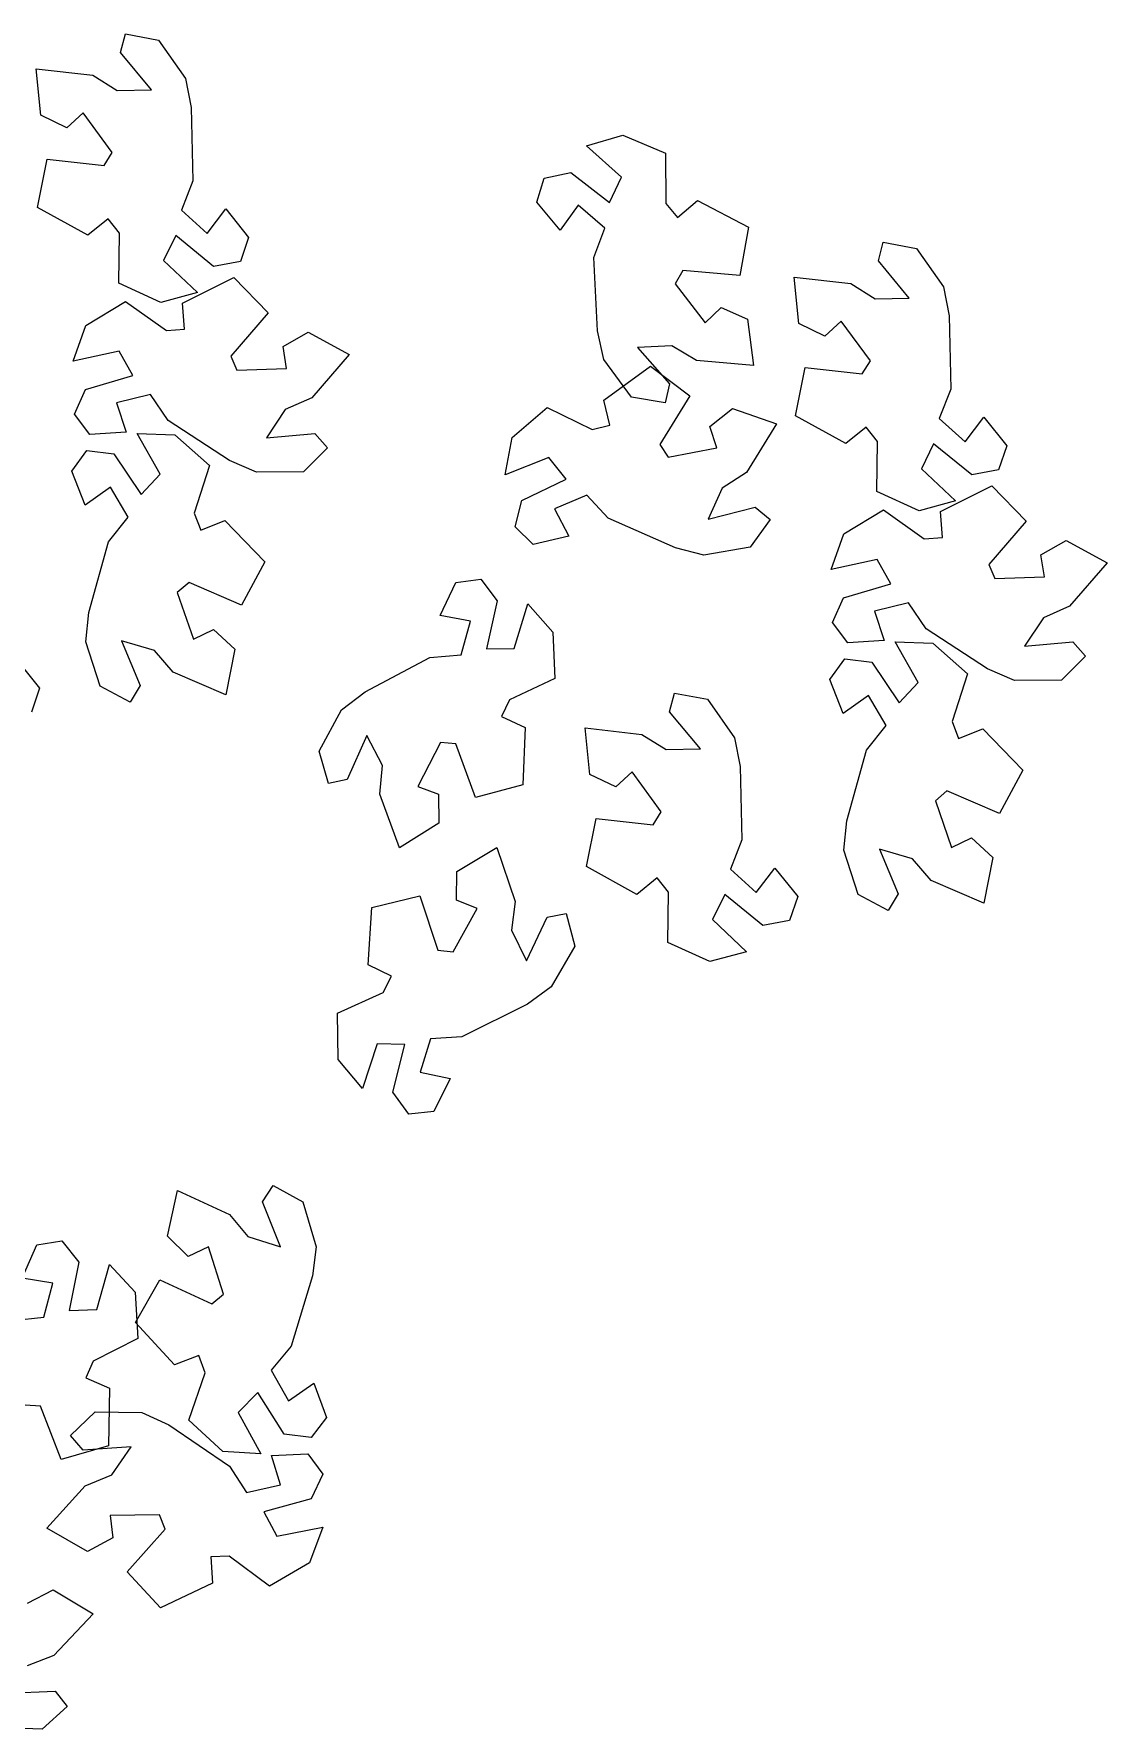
# Model space of a CAD drawing. Header units: centimetres. Extents: x 2004 to 13885, y -3131 to 5891.
# Drawn here: x 3277.9 to 3349.4, y -2161.4 to -2048.5 of the extents above; entities that cross this region are included whole.
import ezdxf

# ---------------------------------------------------------------- set-up
doc = ezdxf.new("R2010")
doc.units = ezdxf.units.CM
doc.layers.add('alberi', color=74, linetype='Continuous')

msp = doc.modelspace()

# ---------------------------------------------------------------- linework, layer by layer
at = {"layer": 'alberi'}
for points in [[(3286.2, -2048.91), (3287.99, -2051.47), (3288.37, -2053.39), (3288.49, -2058.28), (3287.72, -2060.22), (3289.44, -2061.78), (3290.69, -2060.14), (3292.2, -2062.05), (3291.66, -2063.64), (3289.87, -2063.98), (3289.87, -2063.98), (3287.34, -2061.92), (3286.52, -2063.58), (3288.79, -2065.72), (3286.36, -2066.37), (3283.55, -2065.1), (3283.6, -2061.76), (3282.85, -2060.81), (3281.49, -2061.9), (3281.49, -2061.9), (3278.14, -2060.05), (3278.79, -2056.84), (3282.58, -2057.26), (3283.12, -2056.39), (3281.17, -2053.74), (3280.09, -2054.75), (3278.36, -2053.91), (3278.04, -2050.82), (3281.82, -2051.25), (3283.45, -2052.26), (3285.72, -2052.22), (3283.66, -2049.74), (3283.99, -2048.49)], [(3317.7, -2072.69), (3315.85, -2070.18), (3315.43, -2068.26), (3315.18, -2063.38), (3315.91, -2061.42), (3314.14, -2059.9), (3312.94, -2061.57), (3311.38, -2059.7), (3311.88, -2058.1), (3313.66, -2057.72), (3313.66, -2057.72), (3316.24, -2059.72), (3317.02, -2058.03), (3314.7, -2055.95), (3317.11, -2055.24), (3319.95, -2056.44), (3319.98, -2059.78), (3320.76, -2060.71), (3322.09, -2059.59), (3322.09, -2059.59), (3325.48, -2061.36), (3324.91, -2064.58), (3321.12, -2064.25), (3320.6, -2065.13), (3322.61, -2067.74), (3323.67, -2066.7), (3325.42, -2067.49), (3325.81, -2070.58), (3322.02, -2070.24), (3320.37, -2069.27), (3318.1, -2069.37), (3320.22, -2071.8), (3319.93, -2073.05)], [(3336.68, -2062.78), (3338.47, -2065.34), (3338.84, -2067.26), (3338.97, -2072.15), (3338.19, -2074.09), (3339.92, -2075.65), (3341.16, -2074.01), (3342.68, -2075.92), (3342.14, -2077.51), (3340.35, -2077.85), (3340.35, -2077.85), (3337.81, -2075.78), (3337, -2077.45), (3339.27, -2079.59), (3336.84, -2080.24), (3334.03, -2078.97), (3334.08, -2075.63), (3333.33, -2074.68), (3331.97, -2075.77), (3331.97, -2075.77), (3328.62, -2073.92), (3329.27, -2070.71), (3333.05, -2071.13), (3333.6, -2070.26), (3331.65, -2067.61), (3330.57, -2068.62), (3328.84, -2067.78), (3328.52, -2064.69), (3332.3, -2065.12), (3333.92, -2066.13), (3336.19, -2066.09), (3334.14, -2063.61), (3334.46, -2062.36)], [(3295.85, -2077.65), (3292.73, -2077.68), (3290.93, -2076.9), (3286.83, -2074.24), (3285.66, -2072.51), (3283.4, -2073.05), (3284.05, -2075), (3281.62, -2075.17), (3280.61, -2073.82), (3281.34, -2072.16), (3281.34, -2072.16), (3284.48, -2071.23), (3283.57, -2069.62), (3280.52, -2070.28), (3281.36, -2067.91), (3283.99, -2066.31), (3286.72, -2068.24), (3287.93, -2068.16), (3287.8, -2066.43), (3287.8, -2066.43), (3291.22, -2064.71), (3293.5, -2067.06), (3291.01, -2069.94), (3291.42, -2070.88), (3294.71, -2070.77), (3294.49, -2069.31), (3296.16, -2068.36), (3298.89, -2069.84), (3296.4, -2072.72), (3294.64, -2073.49), (3293.39, -2075.38), (3296.6, -2075.09), (3297.44, -2076.06)], [(3325.6, -2082.66), (3322.52, -2083.19), (3320.62, -2082.71), (3316.15, -2080.74), (3314.72, -2079.21), (3312.57, -2080.11), (3313.52, -2081.93), (3311.15, -2082.49), (3309.94, -2081.32), (3310.4, -2079.56), (3310.4, -2079.56), (3313.35, -2078.14), (3312.19, -2076.7), (3309.29, -2077.84), (3309.74, -2075.36), (3312.08, -2073.36), (3315.08, -2074.83), (3316.26, -2074.55), (3315.86, -2072.87), (3315.86, -2072.87), (3318.96, -2070.62), (3321.58, -2072.58), (3319.59, -2075.82), (3320.14, -2076.68), (3323.37, -2076.05), (3322.92, -2074.64), (3324.41, -2073.43), (3327.35, -2074.46), (3325.35, -2077.7), (3323.74, -2078.74), (3322.81, -2080.81), (3325.93, -2080.01), (3326.92, -2080.83)], [(3282.31, -2091.93), (3281.35, -2088.96), (3281.55, -2087.01), (3282.87, -2082.3), (3284.18, -2080.67), (3282.99, -2078.67), (3281.32, -2079.87), (3280.43, -2077.6), (3281.42, -2076.24), (3283.22, -2076.45), (3283.22, -2076.45), (3285.04, -2079.16), (3286.31, -2077.81), (3284.77, -2075.1), (3287.29, -2075.19), (3289.6, -2077.23), (3288.57, -2080.41), (3289.01, -2081.54), (3290.62, -2080.9), (3290.62, -2080.9), (3293.28, -2083.65), (3291.72, -2086.53), (3288.23, -2085.01), (3287.45, -2085.68), (3288.53, -2088.79), (3289.86, -2088.14), (3291.27, -2089.45), (3290.67, -2092.5), (3287.18, -2090.98), (3285.92, -2089.54), (3283.74, -2088.9), (3284.98, -2091.88), (3284.3, -2092.98)], [(3346.32, -2091.52), (3343.2, -2091.55), (3341.4, -2090.77), (3337.31, -2088.11), (3336.14, -2086.37), (3333.87, -2086.92), (3334.52, -2088.87), (3332.09, -2089.04), (3331.09, -2087.69), (3331.82, -2086.03), (3331.82, -2086.03), (3334.96, -2085.1), (3334.05, -2083.49), (3331, -2084.15), (3331.83, -2081.78), (3334.47, -2080.18), (3337.19, -2082.11), (3338.41, -2082.03), (3338.28, -2080.3), (3338.28, -2080.3), (3341.7, -2078.58), (3343.98, -2080.93), (3341.48, -2083.81), (3341.9, -2084.75), (3345.19, -2084.64), (3344.96, -2083.18), (3346.63, -2082.23), (3349.37, -2083.71), (3346.87, -2086.59), (3345.12, -2087.36), (3343.87, -2089.25), (3347.08, -2088.96), (3347.92, -2089.93)], [(3296.9, -2096.24), (3298.39, -2093.5), (3299.95, -2092.3), (3304.27, -2090.02), (3306.35, -2089.84), (3306.98, -2087.6), (3304.96, -2087.22), (3305.99, -2085.01), (3307.66, -2084.79), (3308.75, -2086.24), (3308.75, -2086.24), (3308.04, -2089.43), (3309.89, -2089.41), (3310.79, -2086.43), (3312.46, -2088.32), (3312.58, -2091.4), (3309.56, -2092.84), (3309.04, -2093.94), (3310.62, -2094.67), (3310.62, -2094.67), (3310.46, -2098.49), (3307.3, -2099.34), (3305.99, -2095.76), (3304.97, -2095.66), (3303.46, -2098.59), (3304.85, -2099.1), (3304.87, -2101.03), (3302.24, -2102.69), (3300.94, -2099.12), (3301.12, -2097.21), (3300.08, -2095.2), (3298.77, -2098.14), (3297.51, -2098.4)], [(3332.78, -2105.8), (3331.83, -2102.83), (3332.03, -2100.88), (3333.35, -2096.17), (3334.66, -2094.54), (3333.47, -2092.54), (3331.8, -2093.74), (3330.91, -2091.47), (3331.9, -2090.11), (3333.7, -2090.32), (3333.7, -2090.32), (3335.52, -2093.03), (3336.79, -2091.68), (3335.25, -2088.97), (3337.76, -2089.06), (3340.08, -2091.1), (3339.04, -2094.28), (3339.48, -2095.41), (3341.1, -2094.77), (3341.1, -2094.77), (3343.76, -2097.52), (3342.2, -2100.4), (3338.7, -2098.88), (3337.93, -2099.55), (3339.01, -2102.66), (3340.34, -2102.01), (3341.75, -2103.32), (3341.15, -2106.37), (3337.66, -2104.85), (3336.4, -2103.41), (3334.22, -2102.77), (3335.46, -2105.75), (3334.78, -2106.85)], [(3322.76, -2092.79), (3324.55, -2095.35), (3324.93, -2097.27), (3325.05, -2102.16), (3324.28, -2104.1), (3326, -2105.66), (3327.25, -2104.03), (3328.76, -2105.93), (3328.22, -2107.53), (3326.43, -2107.86), (3326.43, -2107.86), (3323.9, -2105.8), (3323.08, -2107.46), (3325.35, -2109.6), (3322.92, -2110.25), (3320.11, -2108.98), (3320.16, -2105.64), (3319.41, -2104.69), (3318.05, -2105.78), (3318.05, -2105.78), (3314.7, -2103.93), (3315.35, -2100.72), (3319.14, -2101.15), (3319.68, -2100.28), (3317.73, -2097.62), (3316.65, -2098.63), (3314.92, -2097.8), (3314.6, -2094.7), (3318.38, -2095.13), (3320.01, -2096.14), (3322.28, -2096.1), (3320.22, -2093.62), (3320.55, -2092.38)], [(3313.91, -2109.24), (3312.35, -2111.94), (3310.76, -2113.09), (3306.39, -2115.27), (3304.3, -2115.39), (3303.62, -2117.62), (3305.63, -2118.05), (3304.54, -2120.23), (3302.87, -2120.42), (3301.81, -2118.94), (3301.81, -2118.94), (3302.6, -2115.77), (3300.75, -2115.74), (3299.78, -2118.7), (3298.15, -2116.77), (3298.11, -2113.69), (3301.16, -2112.32), (3301.71, -2111.23), (3300.15, -2110.47), (3300.15, -2110.47), (3300.41, -2106.65), (3303.59, -2105.88), (3304.8, -2109.49), (3305.82, -2109.61), (3307.41, -2106.72), (3306.03, -2106.17), (3306.06, -2104.25), (3308.72, -2102.65), (3309.94, -2106.26), (3309.71, -2108.16), (3310.7, -2110.2), (3312.08, -2107.29), (3313.35, -2107.05)], [(3295.81, -2126.25), (3296.7, -2129.24), (3296.46, -2131.18), (3295.04, -2135.86), (3293.7, -2137.46), (3294.85, -2139.49), (3296.54, -2138.32), (3297.38, -2140.61), (3296.37, -2141.95), (3294.57, -2141.71), (3294.57, -2141.71), (3292.81, -2138.95), (3291.51, -2140.28), (3293, -2143.02), (3290.48, -2142.88), (3288.21, -2140.79), (3289.31, -2137.64), (3288.89, -2136.49), (3287.26, -2137.1), (3287.26, -2137.1), (3284.66, -2134.29), (3286.28, -2131.45), (3289.75, -2133.04), (3290.53, -2132.39), (3289.52, -2129.25), (3288.17, -2129.88), (3286.79, -2128.54), (3287.46, -2125.5), (3290.92, -2127.09), (3292.14, -2128.56), (3294.31, -2129.24), (3293.13, -2126.24), (3293.83, -2125.16)], [(3281.97, -2140.24), (3285.09, -2140.27), (3286.88, -2141.09), (3290.92, -2143.84), (3292.05, -2145.6), (3294.32, -2145.1), (3293.72, -2143.14), (3296.15, -2143.02), (3297.13, -2144.39), (3296.36, -2146.03), (3296.36, -2146.03), (3293.2, -2146.89), (3294.08, -2148.52), (3297.14, -2147.92), (3296.26, -2150.28), (3293.59, -2151.83), (3290.9, -2149.84), (3289.69, -2149.89), (3289.79, -2151.63), (3289.79, -2151.63), (3286.33, -2153.28), (3284.1, -2150.88), (3286.65, -2148.05), (3286.26, -2147.1), (3282.97, -2147.14), (3283.16, -2148.61), (3281.47, -2149.53), (3278.77, -2147.98), (3281.32, -2145.16), (3283.09, -2144.43), (3284.38, -2142.56), (3281.17, -2142.79), (3280.34, -2141.8)]]:
    msp.add_lwpolyline(points, close=True, dxfattribs=at)
for points in [[(3276.77, -2090.16), (3278.28, -2092.06), (3277.74, -2093.66)], [(3276.49, -2134.15), (3278.57, -2133.93), (3279.15, -2131.67), (3277.12, -2131.34), (3278.1, -2129.11), (3279.76, -2128.85), (3280.89, -2130.27), (3280.89, -2130.27), (3280.24, -2133.48), (3282.09, -2133.43), (3282.93, -2130.42), (3284.64, -2132.27), (3284.83, -2135.35), (3281.84, -2136.85), (3281.35, -2137.97), (3282.94, -2138.66), (3282.94, -2138.66), (3282.87, -2142.49), (3279.72, -2143.4), (3278.34, -2139.86), (3277.32, -2139.78)], [(3277.47, -2152.96), (3279.18, -2152.08), (3281.84, -2153.69), (3279.22, -2156.45), (3277.44, -2157.14)], [(3276.1, -2158.97), (3279.32, -2158.83), (3280.11, -2159.84), (3278.45, -2161.35), (3275.33, -2161.24)]]:
    msp.add_lwpolyline(points, dxfattribs=at)

doc.saveas('drawing.dxf')
